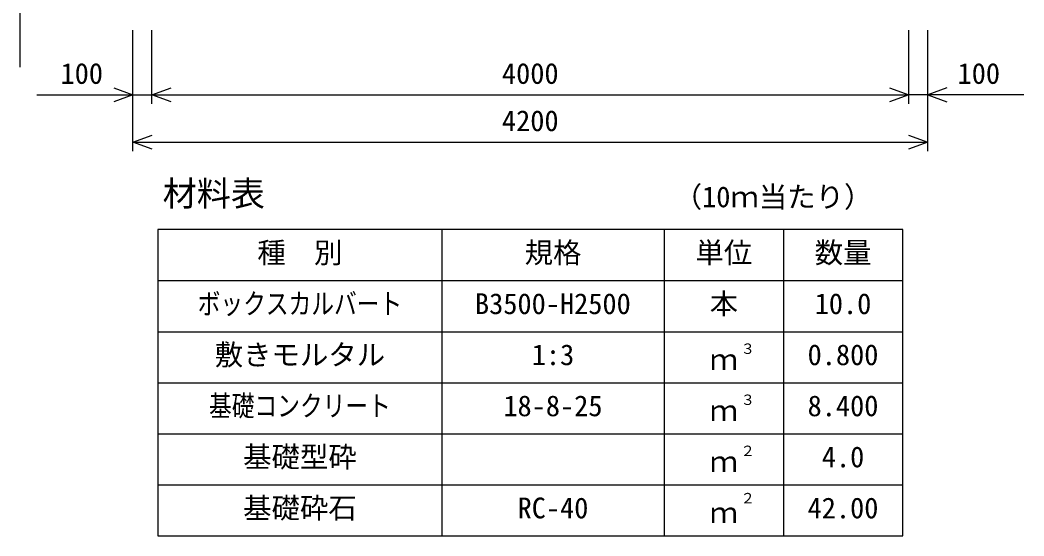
# Model space of a CAD drawing. Units: millimetres, scale not verified. Extents: x -100800 to 100800, y -35640 to 35640.
# Drawn here: x 89263 to 94567, y -24601 to -21874 of the extents above; entities that cross this region are included whole.
import ezdxf
from ezdxf.enums import TextEntityAlignment as Align

# ---------------------------------------------------------------- set-up
doc = ezdxf.new("R2010")
doc.units = ezdxf.units.MM
doc.header["$LTSCALE"] = 120
for name, color, linetype, lineweight in [('0-0_DIM', 7, 'Continuous', 25), ('0-3_HYO', 3, 'Continuous', 25), ('0-4_HYO2', 4, 'Continuous', 25), ('0-7_TXT', 7, 'Continuous', 25)]:
    doc.layers.add(name, color=color, linetype=linetype, lineweight=lineweight)
doc.styles.add('ＭＳ ゴシック', font='')
doc.styles.get('ＭＳ ゴシック').set_extended_font_data('MS Gothic')

msp = doc.modelspace()

# ---------------------------------------------------------------- linework, layer by layer
at = {"layer": '0-0_DIM'}
for p, q in [((89263, -22121.8), (89263, -21799.7)), ((89859.1, -22566.9), (89859.1, -21927.3)), ((89959.1, -22316.9), (89959.1, -21927.3)), ((93959.1, -22316.9), (93959.1, -21927.3)), ((94059.1, -22566.9), (94059.1, -21927.3)), ((89351.1, -22268.9), (89859.1, -22268.9)), ((89859.1, -22268.9), (89959.1, -22268.9)), ((89959.1, -22268.9), (93959.1, -22268.9)), ((89859.1, -22518.9), (94059.1, -22518.9))]:
    msp.add_line(p, q, dxfattribs=at)
for points in [[(89757.6, -22232), (89859.1, -22268.9), (89757.6, -22305.9)], [(90060.6, -22305.9), (89959.1, -22268.9), (90060.6, -22232)], [(93857.6, -22232), (93959.1, -22268.9), (93857.6, -22305.9)], [(94567.1, -22268.9), (94059.1, -22268.9), (93959.1, -22268.9)], [(94160.6, -22232), (94059.1, -22268.9), (94160.6, -22305.9)], [(89960.6, -22555.9), (89859.1, -22518.9), (89960.6, -22482)], [(93957.6, -22482), (94059.1, -22518.9), (93957.6, -22555.9)]]:
    msp.add_lwpolyline(points, dxfattribs=at)
at = {"layer": '0-3_HYO'}
for p, q in [((91491.6, -22981.4), (91491.6, -24601.4)), ((92666.6, -22981.4), (92666.6, -24601.4)), ((93296.6, -22981.4), (93296.6, -24601.4)), ((89991.6, -23251.4), (93926.6, -23251.4))]:
    msp.add_line(p, q, dxfattribs=at)
msp.add_lwpolyline([(89991.6, -24601.4), (93926.6, -24601.4), (93926.6, -22981.4), (89991.6, -22981.4)], close=True, dxfattribs=at)
at = {"layer": '0-4_HYO2'}
for p, q in [((89991.6, -23521.4), (93926.6, -23521.4)), ((89991.6, -23791.4), (93926.6, -23791.4)), ((89991.6, -24061.4), (93926.6, -24061.4)), ((89991.6, -24331.4), (93926.6, -24331.4))]:
    msp.add_line(p, q, dxfattribs=at)

# ---------------------------------------------------------------- texts
at = {"layer": '0-0_DIM', "style": 'ＭＳ ゴシック'}
for s, p in [('100', (89476.7, -22243.9)), ('4000', (91809.1, -22243.9)), ('100', (94216.5, -22243.9)), ('4200', (91809.1, -22493.9))]:
    msp.add_text(s, height=110, dxfattribs=at).set_placement(p, align=Align.BOTTOM_LEFT)
at = {"layer": '0-7_TXT', "style": 'ＭＳ ゴシック'}
for s, height, p in [('材料表', 132, (90016.6, -22896.4)), ('（10ｍ当たり）', 110, (92716.6, -22896.4)), ('種\u3000別', 110, (90516.6, -23191.4)), ('規格', 110, (91929.1, -23191.4)), ('単位', 110, (92831.6, -23191.4)), ('数量', 110, (93461.6, -23191.4)), ('B3500-H2500', 110, (91666.6, -23461.4)), ('本', 110, (92906.6, -23461.4)), ('10.0', 110, (93461.6, -23461.4)), ('敷きモルタル', 110, (90291.6, -23731.4)), ('1:3', 110, (91966.6, -23731.4)), ('３', 55, (93070.5, -23655.5)), ('0.800', 110, (93424.1, -23731.4)), ('ｍ', 110, (92906.6, -23756.4)), ('18-8-25', 110, (91816.6, -24001.4)), ('３', 55, (93070.5, -23925.5)), ('8.400', 110, (93424.1, -24001.4)), ('ｍ', 110, (92906.6, -24026.4)), ('基礎型砕', 110, (90441.6, -24271.4)), ('２', 55, (93070.5, -24195.5)), ('4.0', 110, (93499.1, -24271.4)), ('ｍ', 110, (92906.6, -24296.4)), ('基礎砕石', 110, (90441.6, -24541.4)), ('RC-40', 110, (91891.6, -24541.4)), ('２', 55, (93070.5, -24445.5)), ('ｍ', 110, (92906.6, -24566.4)), ('42.00', 110, (93424.1, -24541.4))]:
    msp.add_text(s, height=height, dxfattribs=at).set_placement(p, align=Align.BOTTOM_LEFT)
at = {"layer": '0-7_TXT', "style": 'ＭＳ ゴシック', "width": 0.8}
for s, p in [('ボックスカルバート', (90201.6, -23461.4)), ('基礎コンクリート', (90261.6, -24001.4))]:
    msp.add_text(s, height=110, dxfattribs=at).set_placement(p, align=Align.BOTTOM_LEFT)

doc.saveas('drawing.dxf')
